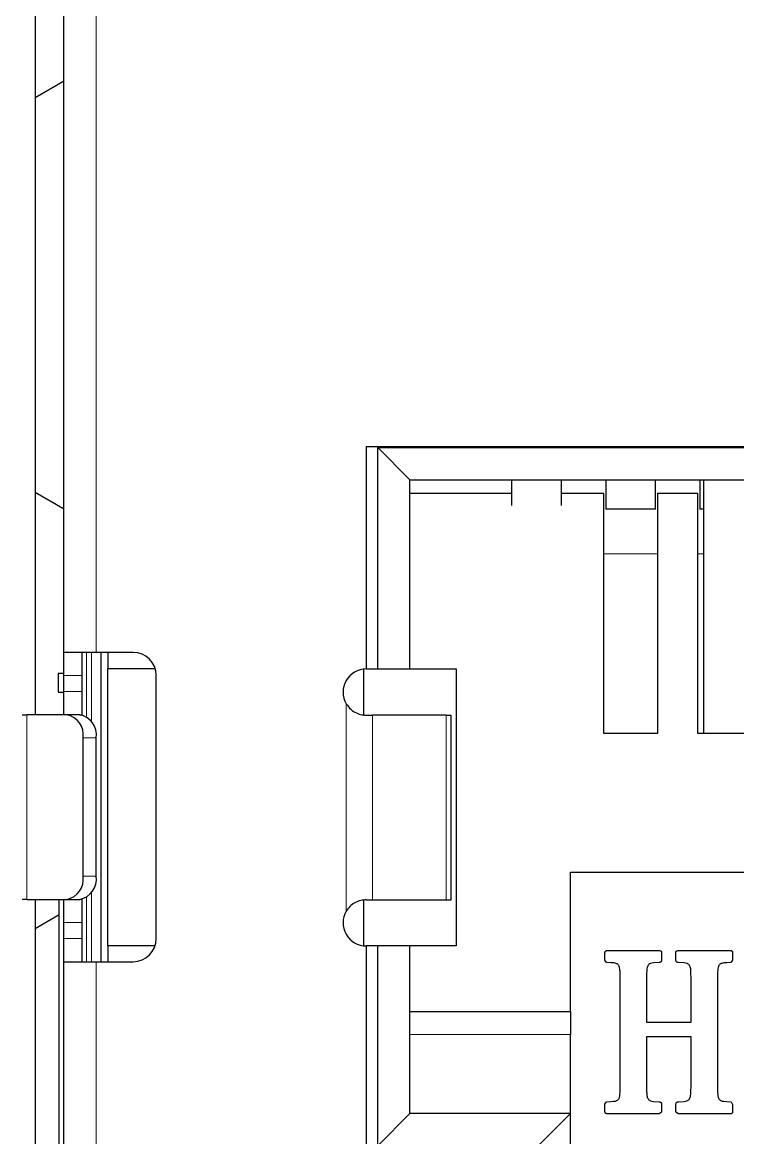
# Model space of a CAD drawing. Extents: x -260425 to 1294666, y -169889 to -2349.
# Drawn here: x 1000420.6 to 1000498.1, y -26582.8 to -26462 of the extents above; entities that cross this region are included whole.
import ezdxf

# ---------------------------------------------------------------- set-up
doc = ezdxf.new("R2010")
doc.units = 0
doc.header["$LTSCALE"] = 100
doc.layers.add('case', color=7, linetype='Continuous')

# ---------------------------------------------------------------- blocks, each defined once
blk = doc.blocks.new('АТС')
at = {"layer": 'case', "lineweight": 25}
for points in [[(1965, 37.04), (1965, 37.04), (1965, -68.46), (1965, -68.46)], [(1968.1, -61.71), (1968.1, -61.71), (1968.1, 30.29), (1968.1, 30.29)], [(1968, 0.09), (1968, 0.09), (1965, -1.65), (1965, -1.65)], [(1968.1, 0.03), (1968.1, 0.03), (1968, 0.09), (1968, 0.09)], [(2106.65, -39.46), (2106.65, -39.46), (2000.85, -39.46), (2000.85, -39.46)], [(2000.85, -39.46), (2000.85, -39.46), (2000.85, -63.51), (2000.85, -63.51)], [(2002.1, -39.51), (2002.1, -39.51), (2106.65, -39.51), (2106.65, -39.51)], [(2002.1, -63.51), (2002.1, -63.51), (2002.1, -39.51), (2002.1, -39.51)], [(2002.1, -39.51), (2002.1, -39.51), (2005.6, -43.01), (2005.6, -43.01)], [(2005.6, -43.01), (2005.6, -43.01), (2104.4, -43.01), (2104.4, -43.01)], [(2005.6, -63.51), (2005.6, -63.51), (2005.6, -43.01), (2005.6, -43.01)], [(2016.6, -43.01), (2016.6, -43.01), (2016.6, -45.8), (2016.6, -45.8)], [(2022, -45.8), (2022, -45.8), (2022, -43.01), (2022, -43.01)], [(2026.8, -43.01), (2026.8, -43.01), (2026.8, -46.21), (2026.8, -46.21)], [(2032.2, -46.21), (2032.2, -46.21), (2032.2, -43.01), (2032.2, -43.01)], [(2037, -43.01), (2037, -43.01), (2037, -46.21), (2037, -46.21)], [(2037.4, -43.01), (2037.4, -43.01), (2037.4, -70.51), (2037.4, -70.51)], [(1965, -44.37), (1965, -44.37), (1968, -46.1), (1968, -46.1)], [(2016.6, -44.51), (2016.6, -44.51), (2005.6, -44.51), (2005.6, -44.51)], [(2022.2, -44.51), (2022.2, -44.51), (2022, -44.51), (2022, -44.51)], [(2026.6, -44.51), (2026.6, -44.51), (2022.2, -44.51), (2022.2, -44.51)], [(2026.6, -70.51), (2026.6, -70.51), (2026.6, -44.51), (2026.6, -44.51)], [(2032.4, -44.51), (2032.4, -44.51), (2032.4, -70.51), (2032.4, -70.51)], [(2036.8, -44.51), (2036.8, -44.51), (2032.4, -44.51), (2032.4, -44.51)], [(2036.8, -70.51), (2036.8, -70.51), (2036.8, -44.51), (2036.8, -44.51)], [(1968, -46.1), (1968, -46.1), (1968.1, -46.04), (1968.1, -46.04)], [(2032.2, -46.21), (2032.2, -46.21), (2026.8, -46.21), (2026.8, -46.21)], [(2037.4, -46.21), (2037.4, -46.21), (2037, -46.21), (2037, -46.21)], [(1971.6, -61.71), (1971.6, -61.71), (1968.1, -61.71), (1968.1, -61.71)], [(1968.1, -64.21), (1968.1, -64.21), (1968.1, -61.71), (1968.1, -61.71)], [(1970.1, -64.21), (1970.1, -64.21), (1970.1, -61.71), (1970.1, -61.71)], [(1975.6, -61.71), (1975.6, -61.71), (1971.6, -61.71), (1971.6, -61.71)], [(1972.1, -61.71), (1972.1, -61.71), (1972.1, -95.21), (1972.1, -95.21)], [(1972.85, -61.71), (1972.85, -61.71), (1972.85, -63.51), (1972.85, -63.51)], [(1978.1, -64.21), (1978.1, -62.83), (1976.98, -61.71), (1975.6, -61.71)], [(1967.5, -64.01), (1967.5, -64.01), (1967.5, -66.01), (1967.5, -66.01)], [(1968.1, -64.01), (1968.1, -64.01), (1967.5, -64.01), (1967.5, -64.01)], [(1978, -63.51), (1978, -63.51), (1972.85, -63.51), (1972.85, -63.51)], [(1972.85, -93.51), (1972.85, -93.51), (1972.85, -63.51), (1972.85, -63.51)], [(2000.6, -68.48), (2000.6, -68.48), (2000.6, -63.52), (2000.6, -63.52)], [(2000.85, -63.51), (2000.85, -63.51), (2002.1, -63.51), (2002.1, -63.51)], [(2002.1, -63.51), (2002.1, -63.51), (2005.6, -63.51), (2005.6, -63.51)], [(2005.6, -63.51), (2005.6, -63.51), (2010.6, -63.51), (2010.6, -63.51)], [(2010.6, -63.51), (2010.6, -63.51), (2010.6, -93.51), (2010.6, -93.51)], [(1968.1, -65.96), (1968.1, -65.96), (1968.1, -64.21), (1968.1, -64.21)], [(1970.1, -65.96), (1970.1, -65.96), (1970.1, -64.21), (1970.1, -64.21)], [(1978.1, -92.71), (1978.1, -92.71), (1978.1, -64.21), (1978.1, -64.21)], [(1967.5, -66.01), (1967.5, -66.01), (1968.1, -66.01), (1968.1, -66.01)], [(1968.1, -68.46), (1968.1, -68.46), (1968.1, -65.96), (1968.1, -65.96)], [(1970.1, -68.46), (1970.1, -68.46), (1970.1, -65.96), (1970.1, -65.96)], [(1963.6, -68.46), (1963.6, -68.46), (1964.09, -68.46), (1964.09, -68.46)], [(1968.42, -68.46), (1968.42, -68.46), (1964.09, -68.46), (1964.09, -68.46)], [(1970.19, -70.96), (1970.35, -69.79), (1969.58, -68.69), (1968.42, -68.46)], [(1969.83, -68.46), (1969.83, -68.46), (1968.42, -68.46), (1968.42, -68.46)], [(1971.6, -70.96), (1971.77, -69.79), (1970.99, -68.69), (1969.83, -68.46)], [(1969.83, -68.46), (1969.83, -68.46), (1970.1, -68.46), (1970.1, -68.46)], [(1970.1, -68.49), (1970.1, -68.49), (1970.1, -68.46), (1970.1, -68.46)], [(2000.85, -68.51), (2000.85, -68.51), (2001.54, -68.51), (2001.54, -68.51)], [(2009.53, -68.51), (2009.53, -68.51), (2001.54, -68.51), (2001.54, -68.51)], [(2009.53, -68.51), (2009.53, -68.51), (2010.07, -68.51), (2010.07, -68.51)], [(2010.07, -88.51), (2010.07, -88.51), (2010.07, -68.51), (2010.07, -68.51)], [(1970.19, -85.96), (1970.19, -85.96), (1970.19, -70.96), (1970.19, -70.96)], [(1971.6, -85.96), (1971.6, -85.96), (1971.6, -70.96), (1971.6, -70.96)], [(2032.4, -70.51), (2032.4, -70.51), (2026.6, -70.51), (2026.6, -70.51)], [(2042.6, -70.51), (2042.6, -70.51), (2036.8, -70.51), (2036.8, -70.51)], [(2023, -85.51), (2023, -85.51), (2087, -85.51), (2087, -85.51)], [(2023, -100.61), (2023, -100.61), (2023, -85.51), (2023, -85.51)], [(1968.42, -88.46), (1969.58, -88.22), (1970.35, -87.13), (1970.19, -85.96)], [(1969.83, -88.46), (1970.99, -88.22), (1971.77, -87.13), (1971.6, -85.96)], [(1964.09, -88.46), (1964.09, -88.46), (1963.6, -88.46), (1963.6, -88.46)], [(1964.09, -88.46), (1964.09, -88.46), (1968.42, -88.46), (1968.42, -88.46)], [(1965, -88.46), (1965, -88.46), (1965, -145.01), (1965, -145.01)], [(1967.6, -115.71), (1967.6, -115.71), (1967.6, -88.46), (1967.6, -88.46)], [(1968.1, -90.96), (1968.1, -90.96), (1968.1, -88.46), (1968.1, -88.46)], [(1968.42, -88.46), (1968.42, -88.46), (1969.83, -88.46), (1969.83, -88.46)], [(1970.1, -88.46), (1970.1, -88.46), (1969.83, -88.46), (1969.83, -88.46)], [(1970.1, -88.46), (1970.1, -88.46), (1970.1, -88.43), (1970.1, -88.43)], [(1970.1, -90.96), (1970.1, -90.96), (1970.1, -88.46), (1970.1, -88.46)], [(2000.6, -93.49), (2000.6, -93.49), (2000.6, -88.54), (2000.6, -88.54)], [(2000.85, -88.51), (2000.85, -88.51), (2001.54, -88.51), (2001.54, -88.51)], [(2001.54, -88.51), (2001.54, -88.51), (2009.53, -88.51), (2009.53, -88.51)], [(2009.53, -88.51), (2009.53, -88.51), (2010.07, -88.51), (2010.07, -88.51)], [(1967.6, -90.14), (1967.6, -90.14), (1965, -91.65), (1965, -91.65)], [(1968.1, -92.71), (1968.1, -92.71), (1968.1, -90.96), (1968.1, -90.96)], [(1970.1, -92.71), (1970.1, -92.71), (1970.1, -90.96), (1970.1, -90.96)], [(1968.1, -95.21), (1968.1, -95.21), (1968.1, -92.71), (1968.1, -92.71)], [(1970.1, -95.21), (1970.1, -95.21), (1970.1, -92.71), (1970.1, -92.71)], [(1975.6, -95.21), (1976.98, -95.21), (1978.1, -94.09), (1978.1, -92.71)], [(1972.85, -93.51), (1972.85, -93.51), (1972.85, -95.21), (1972.85, -95.21)], [(1977.97, -93.51), (1977.97, -93.51), (1972.85, -93.51), (1972.85, -93.51)], [(2002.1, -93.51), (2002.1, -93.51), (2000.85, -93.51), (2000.85, -93.51)], [(2000.85, -93.51), (2000.85, -93.51), (2000.85, -115.11), (2000.85, -115.11)], [(2002.1, -115.11), (2002.1, -115.11), (2002.1, -93.51), (2002.1, -93.51)], [(2005.6, -93.51), (2005.6, -93.51), (2002.1, -93.51), (2002.1, -93.51)], [(2005.6, -111.66), (2005.6, -111.66), (2005.6, -93.51), (2005.6, -93.51)], [(2010.6, -93.51), (2010.6, -93.51), (2005.6, -93.51), (2005.6, -93.51)], [(2026.93, -94.01), (2026.93, -94.01), (2032.58, -94.01), (2032.58, -94.01)], [(2032.86, -94.19), (2032.86, -94.19), (2032.86, -95.04), (2032.86, -95.04)], [(2034.41, -95.04), (2034.41, -95.04), (2034.41, -94.19), (2034.41, -94.19)], [(2034.69, -94.01), (2034.69, -94.01), (2040.35, -94.01), (2040.35, -94.01)], [(1968.1, -140.21), (1968.1, -140.21), (1968.1, -95.21), (1968.1, -95.21)], [(1968.1, -95.21), (1968.1, -95.21), (1971.6, -95.21), (1971.6, -95.21)], [(1971.6, -95.21), (1971.6, -95.21), (1975.6, -95.21), (1975.6, -95.21)], [(2026.72, -95.03), (2026.72, -95.03), (2026.72, -94.28), (2026.72, -94.28)], [(2026.9, -95.29), (2026.9, -95.29), (2026.72, -95.03), (2026.72, -95.03)], [(2027.36, -95.33), (2027.36, -95.33), (2026.9, -95.29), (2026.9, -95.29)], [(2027.69, -95.35), (2027.69, -95.35), (2027.36, -95.33), (2027.36, -95.33)], [(2032.59, -95.29), (2032.59, -95.29), (2031.97, -95.34), (2031.97, -95.34)], [(2035.3, -95.34), (2035.3, -95.34), (2034.68, -95.29), (2034.68, -95.29)], [(2039.92, -95.33), (2039.92, -95.33), (2039.59, -95.35), (2039.59, -95.35)], [(2040.37, -95.29), (2040.37, -95.29), (2039.92, -95.33), (2039.92, -95.33)], [(2040.55, -95.03), (2040.55, -95.03), (2040.37, -95.29), (2040.37, -95.29)], [(2040.55, -94.28), (2040.55, -94.28), (2040.55, -95.03), (2040.55, -95.03)], [(2028.36, -109.31), (2028.36, -109.31), (2028.36, -96.37), (2028.36, -96.37)], [(2031.24, -96.37), (2031.24, -96.37), (2031.22, -97.03), (2031.22, -97.03)], [(2036.05, -97.03), (2036.05, -97.03), (2036.04, -96.37), (2036.04, -96.37)], [(2031.22, -97.03), (2031.22, -97.03), (2031.22, -101.75), (2031.22, -101.75)], [(2036.05, -101.75), (2036.05, -101.75), (2036.05, -97.03), (2036.05, -97.03)], [(2038.91, -97.06), (2038.91, -97.06), (2038.91, -108.62), (2038.91, -108.62)], [(2005.6, -100.61), (2005.6, -100.61), (2023, -100.61), (2023, -100.61)], [(2031.22, -101.75), (2031.22, -101.75), (2036.05, -101.75), (2036.05, -101.75)], [(2023, -111.66), (2023, -111.66), (2023, -103.11), (2023, -103.11)], [(2036.05, -103.36), (2036.05, -103.36), (2031.22, -103.36), (2031.22, -103.36)], [(2031.22, -103.36), (2031.22, -103.36), (2031.22, -108.64), (2031.22, -108.64)], [(2036.05, -108.64), (2036.05, -108.64), (2036.05, -103.36), (2036.05, -103.36)], [(2031.22, -108.64), (2031.22, -108.64), (2031.24, -109.3), (2031.24, -109.3)], [(2036.04, -109.3), (2036.04, -109.3), (2036.05, -108.64), (2036.05, -108.64)], [(2026.72, -110.65), (2026.72, -110.65), (2026.9, -110.39), (2026.9, -110.39)], [(2026.72, -111.4), (2026.72, -111.4), (2026.72, -110.65), (2026.72, -110.65)], [(2026.9, -110.39), (2026.9, -110.39), (2027.36, -110.35), (2027.36, -110.35)], [(2027.36, -110.35), (2027.36, -110.35), (2027.69, -110.33), (2027.69, -110.33)], [(2031.97, -110.34), (2031.97, -110.34), (2032.59, -110.39), (2032.59, -110.39)], [(2032.86, -110.65), (2032.86, -110.65), (2032.86, -111.49), (2032.86, -111.49)], [(2034.41, -111.49), (2034.41, -111.49), (2034.41, -110.65), (2034.41, -110.65)], [(2034.68, -110.39), (2034.68, -110.39), (2035.3, -110.34), (2035.3, -110.34)], [(2039.6, -110.33), (2039.6, -110.33), (2039.94, -110.35), (2039.94, -110.35)], [(2039.94, -110.35), (2039.94, -110.35), (2040.4, -110.39), (2040.4, -110.39)], [(2040.4, -110.39), (2040.4, -110.39), (2040.55, -110.66), (2040.55, -110.66)], [(2040.55, -110.66), (2040.55, -110.66), (2040.55, -111.4), (2040.55, -111.4)], [(2002.15, -115.11), (2002.15, -115.11), (2005.6, -111.66), (2005.6, -111.66)], [(2023, -111.66), (2023, -111.66), (2005.6, -111.66), (2005.6, -111.66)], [(2019.5, -115.16), (2019.5, -115.16), (2023, -111.66), (2023, -111.66)], [(2023, -129.01), (2023, -129.01), (2023, -111.66), (2023, -111.66)], [(2032.58, -111.67), (2032.58, -111.67), (2026.93, -111.67), (2026.93, -111.67)], [(2032.86, -111.49), (2032.86, -111.49), (2032.58, -111.67), (2032.58, -111.67)], [(2034.69, -111.67), (2034.69, -111.67), (2034.41, -111.49), (2034.41, -111.49)], [(2040.38, -111.67), (2040.38, -111.67), (2034.69, -111.67), (2034.69, -111.67)]]:
    blk.add_open_spline(points, degree=3, dxfattribs=at)
at = {"layer": 'case', "lineweight": 18}
for points in [[(1971.6, -61.71), (1971.6, -61.71), (1971.6, 30.29), (1971.6, 30.29)], [(2032.4, -51.03), (2032.4, -51.03), (2026.6, -51.03), (2026.6, -51.03)], [(2037.4, -51.03), (2037.4, -51.03), (2036.8, -51.03), (2036.8, -51.03)], [(1970.54, -68.67), (1970.54, -68.67), (1970.54, -61.71), (1970.54, -61.71)], [(1971.08, -61.71), (1971.08, -61.71), (1971.08, -69.18), (1971.08, -69.18)], [(1968.1, -64.21), (1968.1, -64.21), (1970.1, -64.21), (1970.1, -64.21)], [(1968.1, -65.96), (1968.1, -65.96), (1970.1, -65.96), (1970.1, -65.96)], [(1998.7, -67.29), (1998.7, -67.29), (1998.7, -89.73), (1998.7, -89.73)], [(1964.09, -68.46), (1964.09, -68.46), (1964.09, -88.46), (1964.09, -88.46)], [(2001.54, -68.51), (2001.54, -68.51), (2001.54, -88.51), (2001.54, -88.51)], [(2009.53, -88.51), (2009.53, -88.51), (2009.53, -68.51), (2009.53, -68.51)], [(1971.6, -70.96), (1971.6, -70.96), (1970.19, -70.96), (1970.19, -70.96)], [(1971.6, -85.96), (1971.6, -85.96), (1970.19, -85.96), (1970.19, -85.96)], [(1971.08, -87.74), (1971.08, -87.74), (1971.08, -95.21), (1971.08, -95.21)], [(1970.54, -95.21), (1970.54, -95.21), (1970.54, -88.25), (1970.54, -88.25)], [(1968.1, -90.96), (1968.1, -90.96), (1970.1, -90.96), (1970.1, -90.96)], [(1970.1, -92.71), (1970.1, -92.71), (1968.1, -92.71), (1968.1, -92.71)], [(1971.6, -140.21), (1971.6, -140.21), (1971.6, -95.21), (1971.6, -95.21)], [(2023, -103.11), (2023, -103.11), (2005.6, -103.11), (2005.6, -103.11)]]:
    blk.add_open_spline(points, degree=3, dxfattribs=at)
at = {"layer": 'case', "lineweight": 25}
for points, knots in [([(2000.85, -63.51), (1999.95, -63.51), (1999.12, -63.99), (1998.68, -64.77), (1998.68, -64.77), (1998.23, -65.55), (1998.24, -66.51), (1998.7, -67.29)], [0, 0, 0, 0, 0.333333, 0.333333, 0.333333, 0.333333, 1, 1, 1, 1]), ([(1998.7, -67.29), (1998.85, -67.49), (1999, -67.7), (1999.18, -67.87), (1999.18, -67.87), (1999.36, -68.04), (1999.58, -68.17), (1999.8, -68.27), (1999.8, -68.27), (2000, -68.37), (2000.21, -68.43), (2000.4, -68.47), (2000.4, -68.47), (2000.56, -68.49), (2000.7, -68.5), (2000.85, -68.51)], [0, 0, 0, 0, 0.2, 0.2, 0.2, 0.2, 0.4, 0.4, 0.4, 0.4, 0.6, 0.6, 0.6, 0.6, 1, 1, 1, 1]), ([(2000.85, -88.51), (2000.66, -88.52), (2000.47, -88.53), (2000.26, -88.58), (2000.26, -88.58), (2000.06, -88.63), (1999.83, -88.71), (1999.62, -88.83), (1999.62, -88.83), (1999.42, -88.94), (1999.23, -89.08), (1999.07, -89.25), (1999.07, -89.25), (1998.94, -89.39), (1998.82, -89.56), (1998.7, -89.73)], [0, 0, 0, 0, 0.2, 0.2, 0.2, 0.2, 0.4, 0.4, 0.4, 0.4, 0.6, 0.6, 0.6, 0.6, 1, 1, 1, 1]), ([(1998.7, -89.73), (1998.24, -90.5), (1998.23, -91.46), (1998.68, -92.24), (1998.68, -92.24), (1999.12, -93.02), (1999.95, -93.51), (2000.85, -93.51)], [0, 0, 0, 0, 0.333333, 0.333333, 0.333333, 0.333333, 1, 1, 1, 1]), ([(2026.72, -94.28), (2026.72, -94.24), (2026.73, -94.2), (2026.73, -94.17), (2026.73, -94.17), (2026.74, -94.13), (2026.76, -94.1), (2026.77, -94.08), (2026.77, -94.08), (2026.78, -94.07), (2026.79, -94.06), (2026.8, -94.05), (2026.8, -94.05), (2026.81, -94.04), (2026.83, -94.03), (2026.84, -94.03), (2026.84, -94.03), (2026.85, -94.02), (2026.87, -94.02), (2026.88, -94.01), (2026.88, -94.01), (2026.9, -94.01), (2026.92, -94.01), (2026.93, -94.01)], [0, 0, 0, 0, 0.142857, 0.142857, 0.142857, 0.142857, 0.285714, 0.285714, 0.285714, 0.285714, 0.428571, 0.428571, 0.428571, 0.428571, 0.571429, 0.571429, 0.571429, 0.571429, 0.714286, 0.714286, 0.714286, 0.714286, 1, 1, 1, 1]), ([(2032.58, -94.01), (2032.62, -94.01), (2032.66, -94.01), (2032.7, -94.02), (2032.7, -94.02), (2032.73, -94.03), (2032.76, -94.04), (2032.79, -94.05), (2032.79, -94.05), (2032.8, -94.06), (2032.81, -94.07), (2032.82, -94.08), (2032.82, -94.08), (2032.83, -94.09), (2032.84, -94.1), (2032.84, -94.11), (2032.84, -94.11), (2032.85, -94.12), (2032.86, -94.13), (2032.86, -94.15), (2032.86, -94.15), (2032.86, -94.16), (2032.86, -94.17), (2032.86, -94.19)], [0, 0, 0, 0, 0.142857, 0.142857, 0.142857, 0.142857, 0.285714, 0.285714, 0.285714, 0.285714, 0.428571, 0.428571, 0.428571, 0.428571, 0.571429, 0.571429, 0.571429, 0.571429, 0.714286, 0.714286, 0.714286, 0.714286, 1, 1, 1, 1]), ([(2034.41, -94.19), (2034.41, -94.17), (2034.41, -94.16), (2034.41, -94.15), (2034.41, -94.15), (2034.42, -94.13), (2034.42, -94.12), (2034.43, -94.11), (2034.43, -94.11), (2034.43, -94.1), (2034.44, -94.09), (2034.45, -94.08), (2034.45, -94.08), (2034.46, -94.07), (2034.47, -94.06), (2034.48, -94.05), (2034.48, -94.05), (2034.5, -94.04), (2034.53, -94.03), (2034.56, -94.02), (2034.56, -94.02), (2034.6, -94.01), (2034.64, -94.01), (2034.69, -94.01)], [0, 0, 0, 0, 0.142857, 0.142857, 0.142857, 0.142857, 0.285714, 0.285714, 0.285714, 0.285714, 0.428571, 0.428571, 0.428571, 0.428571, 0.571429, 0.571429, 0.571429, 0.571429, 0.714286, 0.714286, 0.714286, 0.714286, 1, 1, 1, 1]), ([(2040.35, -94.01), (2040.36, -94.01), (2040.38, -94.01), (2040.39, -94.01), (2040.39, -94.01), (2040.41, -94.02), (2040.42, -94.02), (2040.44, -94.03), (2040.44, -94.03), (2040.45, -94.03), (2040.46, -94.04), (2040.47, -94.05), (2040.47, -94.05), (2040.48, -94.06), (2040.49, -94.07), (2040.5, -94.08), (2040.5, -94.08), (2040.52, -94.1), (2040.53, -94.13), (2040.54, -94.17), (2040.54, -94.17), (2040.55, -94.2), (2040.55, -94.24), (2040.55, -94.28)], [0, 0, 0, 0, 0.142857, 0.142857, 0.142857, 0.142857, 0.285714, 0.285714, 0.285714, 0.285714, 0.428571, 0.428571, 0.428571, 0.428571, 0.571429, 0.571429, 0.571429, 0.571429, 0.714286, 0.714286, 0.714286, 0.714286, 1, 1, 1, 1]), ([(2028.19, -95.58), (2028.16, -95.55), (2028.14, -95.52), (2028.1, -95.49), (2028.1, -95.49), (2028.07, -95.47), (2028.03, -95.44), (2027.99, -95.43), (2027.99, -95.43), (2027.89, -95.38), (2027.79, -95.37), (2027.69, -95.35)], [0, 0, 0, 0, 0.25, 0.25, 0.25, 0.25, 0.5, 0.5, 0.5, 0.5, 1, 1, 1, 1]), ([(2031.97, -95.34), (2031.86, -95.35), (2031.75, -95.37), (2031.65, -95.4), (2031.65, -95.4), (2031.6, -95.42), (2031.56, -95.44), (2031.52, -95.46), (2031.52, -95.46), (2031.49, -95.49), (2031.46, -95.51), (2031.43, -95.54)], [0, 0, 0, 0, 0.25, 0.25, 0.25, 0.25, 0.5, 0.5, 0.5, 0.5, 1, 1, 1, 1]), ([(2032.86, -95.04), (2032.86, -95.08), (2032.86, -95.11), (2032.85, -95.14), (2032.85, -95.14), (2032.84, -95.16), (2032.83, -95.17), (2032.82, -95.19), (2032.82, -95.19), (2032.82, -95.2), (2032.81, -95.21), (2032.8, -95.22), (2032.8, -95.22), (2032.78, -95.23), (2032.77, -95.24), (2032.76, -95.25), (2032.76, -95.25), (2032.74, -95.26), (2032.73, -95.26), (2032.71, -95.27), (2032.71, -95.27), (2032.67, -95.28), (2032.63, -95.29), (2032.59, -95.29)], [0, 0, 0, 0, 0.142857, 0.142857, 0.142857, 0.142857, 0.285714, 0.285714, 0.285714, 0.285714, 0.428571, 0.428571, 0.428571, 0.428571, 0.571429, 0.571429, 0.571429, 0.571429, 0.714286, 0.714286, 0.714286, 0.714286, 1, 1, 1, 1]), ([(2034.68, -95.29), (2034.64, -95.29), (2034.6, -95.28), (2034.56, -95.27), (2034.56, -95.27), (2034.54, -95.26), (2034.53, -95.26), (2034.51, -95.25), (2034.51, -95.25), (2034.5, -95.24), (2034.48, -95.23), (2034.47, -95.22), (2034.47, -95.22), (2034.46, -95.21), (2034.45, -95.2), (2034.45, -95.19), (2034.45, -95.19), (2034.44, -95.17), (2034.43, -95.16), (2034.42, -95.14), (2034.42, -95.14), (2034.41, -95.11), (2034.41, -95.08), (2034.41, -95.04)], [0, 0, 0, 0, 0.142857, 0.142857, 0.142857, 0.142857, 0.285714, 0.285714, 0.285714, 0.285714, 0.428571, 0.428571, 0.428571, 0.428571, 0.571429, 0.571429, 0.571429, 0.571429, 0.714286, 0.714286, 0.714286, 0.714286, 1, 1, 1, 1]), ([(2035.85, -95.56), (2035.82, -95.53), (2035.79, -95.5), (2035.75, -95.48), (2035.75, -95.48), (2035.71, -95.45), (2035.67, -95.43), (2035.63, -95.41), (2035.63, -95.41), (2035.52, -95.37), (2035.41, -95.36), (2035.3, -95.34)], [0, 0, 0, 0, 0.25, 0.25, 0.25, 0.25, 0.5, 0.5, 0.5, 0.5, 1, 1, 1, 1]), ([(2039.59, -95.35), (2039.53, -95.36), (2039.46, -95.37), (2039.4, -95.39), (2039.4, -95.39), (2039.35, -95.4), (2039.29, -95.42), (2039.25, -95.45), (2039.25, -95.45), (2039.2, -95.48), (2039.16, -95.51), (2039.13, -95.54), (2039.13, -95.54), (2039.09, -95.57), (2039.07, -95.61), (2039.04, -95.65)], [0, 0, 0, 0, 0.2, 0.2, 0.2, 0.2, 0.4, 0.4, 0.4, 0.4, 0.6, 0.6, 0.6, 0.6, 1, 1, 1, 1]), ([(2028.36, -96.37), (2028.35, -96.21), (2028.35, -96.05), (2028.31, -95.89), (2028.31, -95.89), (2028.3, -95.83), (2028.28, -95.77), (2028.26, -95.71), (2028.26, -95.71), (2028.24, -95.67), (2028.22, -95.63), (2028.19, -95.58)], [0, 0, 0, 0, 0.25, 0.25, 0.25, 0.25, 0.5, 0.5, 0.5, 0.5, 1, 1, 1, 1]), ([(2031.43, -95.54), (2031.4, -95.58), (2031.37, -95.62), (2031.35, -95.66), (2031.35, -95.66), (2031.32, -95.72), (2031.31, -95.78), (2031.29, -95.84), (2031.29, -95.84), (2031.26, -96.02), (2031.25, -96.19), (2031.24, -96.37)], [0, 0, 0, 0, 0.25, 0.25, 0.25, 0.25, 0.5, 0.5, 0.5, 0.5, 1, 1, 1, 1]), ([(2036.04, -96.37), (2036.03, -96.2), (2036.02, -96.03), (2035.99, -95.86), (2035.99, -95.86), (2035.97, -95.8), (2035.96, -95.74), (2035.93, -95.68), (2035.93, -95.68), (2035.91, -95.64), (2035.88, -95.6), (2035.85, -95.56)], [0, 0, 0, 0, 0.25, 0.25, 0.25, 0.25, 0.5, 0.5, 0.5, 0.5, 1, 1, 1, 1]), ([(2039.04, -95.65), (2039.02, -95.71), (2039, -95.77), (2038.98, -95.83), (2038.98, -95.83), (2038.96, -95.92), (2038.95, -96.02), (2038.94, -96.12), (2038.94, -96.12), (2038.92, -96.43), (2038.91, -96.74), (2038.91, -97.06)], [0, 0, 0, 0, 0.25, 0.25, 0.25, 0.25, 0.5, 0.5, 0.5, 0.5, 1, 1, 1, 1]), ([(2023, -100.61), (2023, -100.64), (2023, -100.68), (2023, -100.8), (2023, -100.8), (2023, -100.91), (2023, -101.11), (2023, -101.34), (2023, -101.34), (2023, -101.57), (2023, -101.85), (2023, -102.15), (2023, -102.15), (2023, -102.45), (2023, -102.78), (2023, -103.11)], [0, 0, 0, 0, 0.2, 0.2, 0.2, 0.2, 0.4, 0.4, 0.4, 0.4, 0.6, 0.6, 0.6, 0.6, 1, 1, 1, 1]), ([(2038.91, -108.62), (2038.92, -108.95), (2038.92, -109.27), (2038.95, -109.6), (2038.95, -109.6), (2038.96, -109.7), (2038.97, -109.8), (2039, -109.9), (2039, -109.9), (2039.01, -109.96), (2039.04, -110.02), (2039.06, -110.08)], [0, 0, 0, 0, 0.25, 0.25, 0.25, 0.25, 0.5, 0.5, 0.5, 0.5, 1, 1, 1, 1]), ([(2028.22, -110.06), (2028.24, -110.02), (2028.26, -109.98), (2028.28, -109.94), (2028.28, -109.94), (2028.3, -109.88), (2028.31, -109.82), (2028.32, -109.77), (2028.32, -109.77), (2028.35, -109.62), (2028.36, -109.46), (2028.36, -109.31)], [0, 0, 0, 0, 0.25, 0.25, 0.25, 0.25, 0.5, 0.5, 0.5, 0.5, 1, 1, 1, 1]), ([(2031.24, -109.3), (2031.25, -109.47), (2031.26, -109.65), (2031.29, -109.82), (2031.29, -109.82), (2031.3, -109.88), (2031.32, -109.94), (2031.35, -110), (2031.35, -110), (2031.37, -110.04), (2031.4, -110.08), (2031.43, -110.12)], [0, 0, 0, 0, 0.25, 0.25, 0.25, 0.25, 0.5, 0.5, 0.5, 0.5, 1, 1, 1, 1]), ([(2035.84, -110.12), (2035.87, -110.08), (2035.9, -110.04), (2035.92, -110), (2035.92, -110), (2035.95, -109.94), (2035.97, -109.88), (2035.98, -109.82), (2035.98, -109.82), (2036.02, -109.65), (2036.03, -109.47), (2036.04, -109.3)], [0, 0, 0, 0, 0.25, 0.25, 0.25, 0.25, 0.5, 0.5, 0.5, 0.5, 1, 1, 1, 1]), ([(2027.69, -110.33), (2027.75, -110.32), (2027.81, -110.31), (2027.87, -110.3), (2027.87, -110.3), (2027.92, -110.29), (2027.97, -110.27), (2028.02, -110.24), (2028.02, -110.24), (2028.06, -110.22), (2028.1, -110.2), (2028.13, -110.16), (2028.13, -110.16), (2028.16, -110.13), (2028.19, -110.1), (2028.22, -110.06)], [0, 0, 0, 0, 0.2, 0.2, 0.2, 0.2, 0.4, 0.4, 0.4, 0.4, 0.6, 0.6, 0.6, 0.6, 1, 1, 1, 1]), ([(2031.43, -110.12), (2031.46, -110.16), (2031.49, -110.19), (2031.53, -110.21), (2031.53, -110.21), (2031.57, -110.24), (2031.61, -110.26), (2031.66, -110.28), (2031.66, -110.28), (2031.76, -110.32), (2031.87, -110.33), (2031.97, -110.34)], [0, 0, 0, 0, 0.25, 0.25, 0.25, 0.25, 0.5, 0.5, 0.5, 0.5, 1, 1, 1, 1]), ([(2032.59, -110.39), (2032.63, -110.39), (2032.67, -110.4), (2032.71, -110.41), (2032.71, -110.41), (2032.73, -110.42), (2032.74, -110.43), (2032.76, -110.44), (2032.76, -110.44), (2032.77, -110.45), (2032.78, -110.46), (2032.8, -110.47), (2032.8, -110.47), (2032.81, -110.48), (2032.82, -110.49), (2032.82, -110.5), (2032.82, -110.5), (2032.83, -110.52), (2032.84, -110.53), (2032.85, -110.55), (2032.85, -110.55), (2032.86, -110.58), (2032.86, -110.62), (2032.86, -110.65)], [0, 0, 0, 0, 0.142857, 0.142857, 0.142857, 0.142857, 0.285714, 0.285714, 0.285714, 0.285714, 0.428571, 0.428571, 0.428571, 0.428571, 0.571429, 0.571429, 0.571429, 0.571429, 0.714286, 0.714286, 0.714286, 0.714286, 1, 1, 1, 1]), ([(2034.41, -110.65), (2034.41, -110.62), (2034.41, -110.58), (2034.42, -110.55), (2034.42, -110.55), (2034.43, -110.53), (2034.44, -110.52), (2034.45, -110.51), (2034.45, -110.51), (2034.45, -110.49), (2034.46, -110.48), (2034.47, -110.47), (2034.47, -110.47), (2034.5, -110.45), (2034.53, -110.43), (2034.56, -110.42), (2034.56, -110.42), (2034.6, -110.4), (2034.64, -110.4), (2034.68, -110.39)], [0, 0, 0, 0, 0.166667, 0.166667, 0.166667, 0.166667, 0.333333, 0.333333, 0.333333, 0.333333, 0.5, 0.5, 0.5, 0.5, 0.666667, 0.666667, 0.666667, 0.666667, 1, 1, 1, 1]), ([(2035.3, -110.34), (2035.4, -110.33), (2035.51, -110.31), (2035.61, -110.28), (2035.61, -110.28), (2035.65, -110.26), (2035.69, -110.24), (2035.73, -110.21), (2035.73, -110.21), (2035.77, -110.19), (2035.8, -110.16), (2035.84, -110.12)], [0, 0, 0, 0, 0.25, 0.25, 0.25, 0.25, 0.5, 0.5, 0.5, 0.5, 1, 1, 1, 1]), ([(2039.06, -110.08), (2039.09, -110.11), (2039.12, -110.15), (2039.15, -110.18), (2039.15, -110.18), (2039.19, -110.21), (2039.23, -110.24), (2039.27, -110.26), (2039.27, -110.26), (2039.32, -110.28), (2039.37, -110.3), (2039.42, -110.31), (2039.42, -110.31), (2039.48, -110.32), (2039.54, -110.32), (2039.6, -110.33)], [0, 0, 0, 0, 0.2, 0.2, 0.2, 0.2, 0.4, 0.4, 0.4, 0.4, 0.6, 0.6, 0.6, 0.6, 1, 1, 1, 1]), ([(2026.93, -111.67), (2026.9, -111.67), (2026.87, -111.67), (2026.84, -111.66), (2026.84, -111.66), (2026.83, -111.65), (2026.81, -111.64), (2026.8, -111.64), (2026.8, -111.64), (2026.79, -111.63), (2026.78, -111.62), (2026.77, -111.61), (2026.77, -111.61), (2026.77, -111.59), (2026.76, -111.58), (2026.75, -111.57), (2026.75, -111.57), (2026.74, -111.55), (2026.74, -111.54), (2026.73, -111.52), (2026.73, -111.52), (2026.73, -111.48), (2026.72, -111.44), (2026.72, -111.4)], [0, 0, 0, 0, 0.142857, 0.142857, 0.142857, 0.142857, 0.285714, 0.285714, 0.285714, 0.285714, 0.428571, 0.428571, 0.428571, 0.428571, 0.571429, 0.571429, 0.571429, 0.571429, 0.714286, 0.714286, 0.714286, 0.714286, 1, 1, 1, 1]), ([(2040.55, -111.4), (2040.55, -111.44), (2040.55, -111.48), (2040.54, -111.52), (2040.54, -111.52), (2040.53, -111.55), (2040.52, -111.58), (2040.51, -111.61), (2040.51, -111.61), (2040.5, -111.62), (2040.49, -111.63), (2040.48, -111.64), (2040.48, -111.64), (2040.47, -111.64), (2040.46, -111.65), (2040.45, -111.66), (2040.45, -111.66), (2040.44, -111.66), (2040.43, -111.67), (2040.42, -111.67), (2040.42, -111.67), (2040.41, -111.67), (2040.39, -111.67), (2040.38, -111.67)], [0, 0, 0, 0, 0.142857, 0.142857, 0.142857, 0.142857, 0.285714, 0.285714, 0.285714, 0.285714, 0.428571, 0.428571, 0.428571, 0.428571, 0.571429, 0.571429, 0.571429, 0.571429, 0.714286, 0.714286, 0.714286, 0.714286, 1, 1, 1, 1])]:
    blk.add_open_spline(points, degree=3, knots=knots, dxfattribs=at)

msp = doc.modelspace()

# ---------------------------------------------------------------- block references
msp.add_blockref('АТС', (998457.03, -26468.52))

doc.saveas('drawing.dxf')
